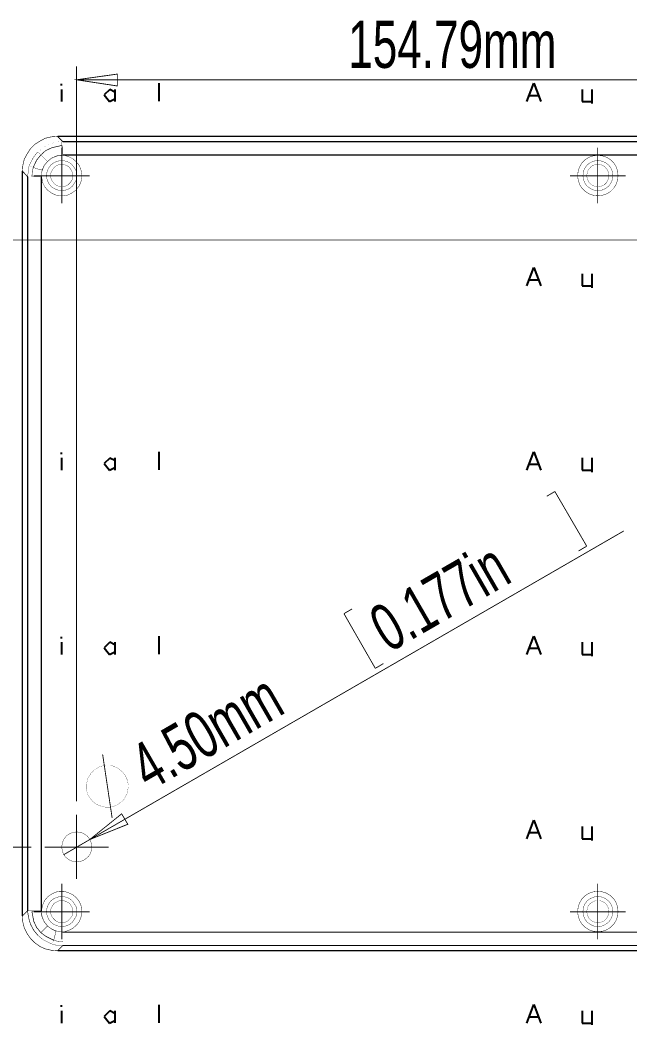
# Model space of a CAD drawing. Extents: x 5 to 426, y 3 to 277.
# Drawn here: x 51.5 to 96.8, y 84.9 to 159.5 of the extents above; entities that cross this region are included whole.
import ezdxf

# ---------------------------------------------------------------- set-up
doc = ezdxf.new("R2010")
doc.units = 0
doc.header["$MEASUREMENT"] = 0
for name, color, linetype in [('at_Entity', 7, 'Continuous'), ('at_Rect', 7, 'Continuous'), ('at_Solid', 7, 'Continuous'), ('at_Text', 7, 'Continuous')]:
    doc.layers.add(name, color=color, linetype=linetype)

msp = doc.modelspace()

# ---------------------------------------------------------------- linework, layer by layer
at = {"color": 28}
for p, q in [((89.169, 139.77), (89.691, 141.139)), ((89.691, 141.139), (90.212, 139.77)), ((93.274, 140.675), (93.274, 139.77)), ((93.99, 140.675), (93.99, 139.634)), ((89.36, 140.226), (90.013, 140.226)), ((93.274, 139.77), (93.99, 139.77)), ((89.169, 98.718), (89.691, 100.087)), ((89.691, 100.087), (90.212, 98.718)), ((93.274, 99.623), (93.274, 98.718)), ((93.99, 99.623), (93.99, 98.581)), ((89.36, 99.174), (90.013, 99.174)), ((93.274, 98.718), (93.99, 98.718))]:
    msp.add_line(p, q, dxfattribs=at)
at = {"layer": 'at_Entity', "color": 28}
for p, q in [((54.58, 154.651), (54.58, 154.772)), ((61.813, 154.817), (61.808, 153.482)), ((54.575, 154.362), (54.575, 153.454)), ((58.176, 154.357), (57.767, 153.948)), ((57.767, 153.948), (58.166, 153.454)), ((58.556, 154.165), (58.176, 154.357)), ((58.55, 154.362), (58.55, 153.462)), ((58.166, 153.454), (58.556, 153.649)), ((54.58, 113.598), (54.58, 113.72)), ((61.813, 113.765), (61.808, 112.43)), ((54.575, 113.31), (54.575, 112.402)), ((58.176, 113.305), (57.767, 112.896)), ((57.767, 112.896), (58.166, 112.402)), ((58.556, 113.113), (58.176, 113.305)), ((58.55, 113.31), (58.55, 112.41)), ((58.166, 112.402), (58.556, 112.597))]:
    msp.add_line(p, q, dxfattribs=at)
at = {"layer": 'at_Entity', "color": 0}
for points in [[(55.703, 101.487, 0.0636, 0.0636, 0), (55.703, 156.061, 0.0636, 0.0636, 0)], [(55.703, 155.073, 0.0636, 0.0636, 0), (58.739, 155.496, 0.0636, 0.0636, 0), (58.739, 154.614, 0.0636, 0.0636, 0)], [(55.703, 155.073, 0.0636, 0.0636, 0), (133.152, 155.073, 0.0636, 0.0636, 0)], [(51.679, 148.295, 0.0425, 0.0425, 0), (51.714, 148.719, 0.0425, 0.0425, 0), (51.82, 149.178, 0.0425, 0.0425, 0), (52.032, 149.566, 0.0425, 0.0425, 0), (52.279, 149.954, 0.0425, 0.0425, 0), (52.597, 150.272, 0.0425, 0.0425, 0), (52.985, 150.519, 0.0425, 0.0425, 0), (53.374, 150.731, 0.0425, 0.0425, 0), (53.833, 150.837, 0.0425, 0.0425, 0), (54.291, 150.872, 0.0425, 0.0425, 0)], [(134.599, 150.872, 0.0883, 0.0883, 0), (54.291, 150.872, 0.0883, 0.0883, 0)], [(54.291, 150.872, 0.0549, 0.0549, 0), (54.68, 150.484, 0.0549, 0.0549, 0)], [(52.809, 149.707, 0.00353, 0.00353, 0), (52.844, 149.707, 0.00353, 0.00353, 0), (53.197, 150.025, 0.00353, 0.00353, 0), (53.656, 150.272, 0.00353, 0.00353, 0), (54.15, 150.449, 0.00353, 0.00353, 0), (54.609, 150.484, 0.00353, 0.00353, 0)], [(53.056, 149.495, 0.0475, 0.0475, 0), (53.409, 149.813, 0.0475, 0.0475, 0), (53.868, 150.025, 0.0475, 0.0475, 0), (54.609, 150.202, 0.0475, 0.0475, 0)], [(54.609, 149.213, 0.0636, 0.0636, 0), (54.609, 150.025, 0.0636, 0.0636, 0)], [(54.644, 149.495, 0.0285, 0.0285, 0), (54.644, 149.919, 0.0285, 0.0285, 0), (54.609, 150.202, 0.0285, 0.0285, 0)], [(54.609, 150.202, 0.00706, 0.00706, 0), (54.609, 150.413, 0.00706, 0.00706, 0), (54.609, 150.484, 0.00706, 0.00706, 0)], [(54.609, 150.484, 0.00706, 0.00706, 0), (54.68, 150.484, 0.00706, 0.00706, 0)], [(54.609, 150.202, 0.00353, 0.00353, 0), (54.644, 150.202, 0.00353, 0.00353, 0), (54.68, 150.202, 0.00353, 0.00353, 0)], [(134.211, 150.484, 0.0883, 0.0883, 0), (54.68, 150.484, 0.0883, 0.0883, 0)], [(54.68, 149.495, 0.0176, 0.0176, 0), (54.68, 149.672, 0.0176, 0.0176, 0), (54.68, 149.849, 0.0176, 0.0176, 0), (54.68, 150.025, 0.0176, 0.0176, 0), (54.68, 150.202, 0.0176, 0.0176, 0)], [(54.68, 150.202, 0.00353, 0.00353, 0), (54.68, 150.307, 0.00353, 0.00353, 0), (54.68, 150.413, 0.00353, 0.00353, 0), (54.68, 150.449, 0.00353, 0.00353, 0), (54.68, 150.484, 0.00353, 0.00353, 0)], [(94.427, 149.213, 0.0636, 0.0636, 0), (94.427, 150.025, 0.0636, 0.0636, 0)], [(52.173, 148.648, 0.0269, 0.0269, 0), (52.279, 148.895, 0.0269, 0.0269, 0), (52.526, 149.354, 0.0269, 0.0269, 0), (52.809, 149.707, 0.0269, 0.0269, 0)], [(52.491, 148.578, 0.0502, 0.0502, 0), (52.738, 149.107, 0.0502, 0.0502, 0), (53.056, 149.495, 0.0502, 0.0502, 0)], [(53.056, 149.495, 0.00789, 0.00789, 0), (52.879, 149.672, 0.00789, 0.00789, 0), (52.809, 149.707, 0.00789, 0.00789, 0)], [(53.55, 149.001, 0.025, 0.025, 0), (53.232, 149.319, 0.025, 0.025, 0), (53.056, 149.495, 0.025, 0.025, 0)], [(53.833, 149.248, 0.0304, 0.0304, 0), (54.15, 149.39, 0.0304, 0.0304, 0), (54.468, 149.46, 0.0304, 0.0304, 0), (54.821, 149.46, 0.0304, 0.0304, 0), (55.139, 149.354, 0.0304, 0.0304, 0), (55.421, 149.213, 0.0304, 0.0304, 0), (55.668, 149.001, 0.0304, 0.0304, 0), (55.88, 148.754, 0.0304, 0.0304, 0), (56.021, 148.436, 0.0304, 0.0304, 0), (56.092, 148.119, 0.0304, 0.0304, 0), (56.092, 147.766, 0.0304, 0.0304, 0), (56.021, 147.448, 0.0304, 0.0304, 0), (55.88, 147.166, 0.0304, 0.0304, 0), (55.668, 146.883, 0.0304, 0.0304, 0), (55.421, 146.707, 0.0304, 0.0304, 0), (55.103, 146.53, 0.0304, 0.0304, 0), (54.786, 146.46, 0.0304, 0.0304, 0), (54.433, 146.46, 0.0304, 0.0304, 0), (54.115, 146.53, 0.0304, 0.0304, 0), (53.833, 146.672, 0.0304, 0.0304, 0), (53.55, 146.883, 0.0304, 0.0304, 0), (53.338, 147.13, 0.0304, 0.0304, 0), (53.197, 147.413, 0.0304, 0.0304, 0), (53.127, 147.766, 0.0304, 0.0304, 0), (53.091, 148.083, 0.0304, 0.0304, 0), (53.162, 148.401, 0.0304, 0.0304, 0), (53.303, 148.719, 0.0304, 0.0304, 0)], [(53.55, 149.001, 0.0375, 0.0375, 0), (53.833, 149.248, 0.0375, 0.0375, 0)], [(53.833, 149.248, 0.0395, 0.0395, 0), (54.256, 149.425, 0.0395, 0.0395, 0), (54.644, 149.495, 0.0395, 0.0395, 0)], [(54.609, 147.942, 0.0636, 0.0636, 0), (54.609, 149.213, 0.0636, 0.0636, 0)], [(134.211, 149.495, 0.0883, 0.0883, 0), (54.68, 149.495, 0.0883, 0.0883, 0)], [(54.644, 149.495, 0.00353, 0.00353, 0), (54.68, 149.495, 0.00353, 0.00353, 0)], [(92.945, 147.942, 0.032, 0.032, 0), (92.98, 148.295, 0.032, 0.032, 0), (93.086, 148.613, 0.032, 0.032, 0), (93.263, 148.895, 0.032, 0.032, 0), (93.51, 149.143, 0.032, 0.032, 0), (93.792, 149.319, 0.032, 0.032, 0), (94.11, 149.425, 0.032, 0.032, 0), (94.427, 149.46, 0.032, 0.032, 0), (94.78, 149.425, 0.032, 0.032, 0), (95.098, 149.319, 0.032, 0.032, 0), (95.381, 149.143, 0.032, 0.032, 0), (95.628, 148.895, 0.032, 0.032, 0), (95.804, 148.613, 0.032, 0.032, 0), (95.91, 148.295, 0.032, 0.032, 0), (95.945, 147.942, 0.032, 0.032, 0), (95.91, 147.625, 0.032, 0.032, 0), (95.804, 147.307, 0.032, 0.032, 0), (95.628, 147.024, 0.032, 0.032, 0), (95.381, 146.777, 0.032, 0.032, 0), (95.098, 146.601, 0.032, 0.032, 0), (94.78, 146.495, 0.032, 0.032, 0), (94.427, 146.46, 0.032, 0.032, 0), (94.11, 146.495, 0.032, 0.032, 0), (93.792, 146.601, 0.032, 0.032, 0), (93.51, 146.777, 0.032, 0.032, 0), (93.263, 147.024, 0.032, 0.032, 0), (93.086, 147.307, 0.032, 0.032, 0), (92.98, 147.625, 0.032, 0.032, 0), (92.945, 147.942, 0.032, 0.032, 0)], [(94.427, 147.942, 0.0636, 0.0636, 0), (94.427, 149.213, 0.0636, 0.0636, 0)], [(52.173, 148.648, 0.025, 0.025, 0), (52.138, 148.401, 0.025, 0.025, 0), (52.068, 147.872, 0.025, 0.025, 0)], [(52.491, 148.578, 0.00706, 0.00706, 0), (52.244, 148.648, 0.00706, 0.00706, 0), (52.173, 148.648, 0.00706, 0.00706, 0)], [(52.385, 147.872, 0.0325, 0.0325, 0), (52.42, 148.26, 0.0325, 0.0325, 0), (52.491, 148.578, 0.0325, 0.0325, 0)], [(53.162, 148.366, 0.0269, 0.0269, 0), (52.738, 148.472, 0.0269, 0.0269, 0), (52.491, 148.578, 0.0269, 0.0269, 0)], [(53.162, 148.366, 0.038, 0.038, 0), (53.303, 148.719, 0.038, 0.038, 0)], [(53.303, 148.719, 0.0375, 0.0375, 0), (53.55, 149.001, 0.0375, 0.0375, 0)], [(54.609, 146.848, 0.0269, 0.0269, 0), (54.891, 146.883, 0.0269, 0.0269, 0), (55.174, 146.989, 0.0269, 0.0269, 0), (55.386, 147.166, 0.0269, 0.0269, 0), (55.562, 147.413, 0.0269, 0.0269, 0), (55.703, 147.66, 0.0269, 0.0269, 0), (55.739, 147.942, 0.0269, 0.0269, 0), (55.703, 148.26, 0.0269, 0.0269, 0), (55.562, 148.507, 0.0269, 0.0269, 0), (55.386, 148.754, 0.0269, 0.0269, 0), (55.174, 148.931, 0.0269, 0.0269, 0), (54.891, 149.037, 0.0269, 0.0269, 0), (54.609, 149.072, 0.0269, 0.0269, 0), (54.327, 149.037, 0.0269, 0.0269, 0), (54.044, 148.931, 0.0269, 0.0269, 0), (53.797, 148.754, 0.0269, 0.0269, 0), (53.621, 148.507, 0.0269, 0.0269, 0), (53.515, 148.26, 0.0269, 0.0269, 0), (53.479, 147.942, 0.0269, 0.0269, 0), (53.515, 147.66, 0.0269, 0.0269, 0), (53.621, 147.413, 0.0269, 0.0269, 0), (53.797, 147.166, 0.0269, 0.0269, 0), (54.044, 146.989, 0.0269, 0.0269, 0), (54.327, 146.883, 0.0269, 0.0269, 0), (54.609, 146.848, 0.0269, 0.0269, 0)], [(54.609, 147.13, 0.0223, 0.0223, 0), (54.362, 147.166, 0.0223, 0.0223, 0), (54.15, 147.272, 0.0223, 0.0223, 0), (53.974, 147.448, 0.0223, 0.0223, 0), (53.833, 147.66, 0.0223, 0.0223, 0), (53.762, 147.907, 0.0223, 0.0223, 0), (53.797, 148.154, 0.0223, 0.0223, 0), (53.903, 148.366, 0.0223, 0.0223, 0), (54.044, 148.578, 0.0223, 0.0223, 0), (54.256, 148.719, 0.0223, 0.0223, 0), (54.468, 148.79, 0.0223, 0.0223, 0), (54.715, 148.79, 0.0223, 0.0223, 0), (54.962, 148.719, 0.0223, 0.0223, 0), (55.174, 148.578, 0.0223, 0.0223, 0), (55.315, 148.366, 0.0223, 0.0223, 0), (55.421, 148.154, 0.0223, 0.0223, 0), (55.421, 147.907, 0.0223, 0.0223, 0), (55.386, 147.66, 0.0223, 0.0223, 0), (55.245, 147.448, 0.0223, 0.0223, 0), (55.068, 147.272, 0.0223, 0.0223, 0), (54.856, 147.166, 0.0223, 0.0223, 0), (54.609, 147.13, 0.0223, 0.0223, 0)], [(94.427, 146.848, 0.0269, 0.0269, 0), (94.745, 146.883, 0.0269, 0.0269, 0), (94.992, 146.989, 0.0269, 0.0269, 0), (95.239, 147.166, 0.0269, 0.0269, 0), (95.416, 147.413, 0.0269, 0.0269, 0), (95.522, 147.66, 0.0269, 0.0269, 0), (95.557, 147.942, 0.0269, 0.0269, 0), (95.522, 148.26, 0.0269, 0.0269, 0), (95.416, 148.507, 0.0269, 0.0269, 0), (95.239, 148.754, 0.0269, 0.0269, 0), (94.992, 148.931, 0.0269, 0.0269, 0), (94.745, 149.037, 0.0269, 0.0269, 0), (94.427, 149.072, 0.0269, 0.0269, 0), (94.145, 149.037, 0.0269, 0.0269, 0), (93.898, 148.931, 0.0269, 0.0269, 0), (93.651, 148.754, 0.0269, 0.0269, 0), (93.474, 148.507, 0.0269, 0.0269, 0), (93.368, 148.26, 0.0269, 0.0269, 0), (93.333, 147.942, 0.0269, 0.0269, 0), (93.368, 147.66, 0.0269, 0.0269, 0), (93.474, 147.413, 0.0269, 0.0269, 0), (93.651, 147.166, 0.0269, 0.0269, 0), (93.898, 146.989, 0.0269, 0.0269, 0), (94.145, 146.883, 0.0269, 0.0269, 0), (94.427, 146.848, 0.0269, 0.0269, 0)], [(94.427, 147.13, 0.0215, 0.0215, 0), (94.216, 147.166, 0.0215, 0.0215, 0), (93.969, 147.272, 0.0215, 0.0215, 0), (93.792, 147.448, 0.0215, 0.0215, 0), (93.686, 147.66, 0.0215, 0.0215, 0), (93.616, 147.907, 0.0215, 0.0215, 0), (93.651, 148.154, 0.0215, 0.0215, 0), (93.721, 148.366, 0.0215, 0.0215, 0), (93.898, 148.578, 0.0215, 0.0215, 0), (94.075, 148.719, 0.0215, 0.0215, 0), (94.322, 148.79, 0.0215, 0.0215, 0), (94.569, 148.79, 0.0215, 0.0215, 0), (94.816, 148.719, 0.0215, 0.0215, 0), (94.992, 148.578, 0.0215, 0.0215, 0), (95.169, 148.366, 0.0215, 0.0215, 0), (95.239, 148.154, 0.0215, 0.0215, 0), (95.275, 147.907, 0.0215, 0.0215, 0), (95.204, 147.66, 0.0215, 0.0215, 0), (95.098, 147.448, 0.0215, 0.0215, 0), (94.922, 147.272, 0.0215, 0.0215, 0), (94.675, 147.166, 0.0215, 0.0215, 0), (94.427, 147.13, 0.0215, 0.0215, 0)], [(51.679, 148.295, 0.0883, 0.0883, 0), (51.679, 92.98, 0.0883, 0.0883, 0)], [(52.068, 147.872, 0.0575, 0.0575, 0), (51.679, 148.295, 0.0575, 0.0575, 0)], [(52.068, 147.872, 0.0883, 0.0883, 0), (52.068, 93.368, 0.0883, 0.0883, 0)], [(52.068, 147.872, 0.00353, 0.00353, 0), (52.103, 147.872, 0.00353, 0.00353, 0), (52.138, 147.872, 0.00353, 0.00353, 0), (52.244, 147.872, 0.00353, 0.00353, 0), (52.385, 147.872, 0.00353, 0.00353, 0)], [(52.385, 147.872, 0.0141, 0.0141, 0), (52.526, 147.872, 0.0141, 0.0141, 0), (52.703, 147.872, 0.0141, 0.0141, 0), (52.879, 147.872, 0.0141, 0.0141, 0), (53.091, 147.872, 0.0141, 0.0141, 0)], [(53.338, 147.942, 0.0636, 0.0636, 0), (52.526, 147.942, 0.0636, 0.0636, 0)], [(53.091, 147.872, 0.0883, 0.0883, 0), (53.091, 93.368, 0.0883, 0.0883, 0)], [(53.091, 147.872, 0.00499, 0.00499, 0), (53.127, 148.331, 0.00499, 0.00499, 0), (53.162, 148.366, 0.00499, 0.00499, 0)], [(54.609, 147.942, 0.0636, 0.0636, 0), (53.338, 147.942, 0.0636, 0.0636, 0)], [(54.609, 147.942, 0.0636, 0.0636, 0), (54.609, 146.707, 0.0636, 0.0636, 0)], [(54.609, 147.942, 0.0636, 0.0636, 0), (55.845, 147.942, 0.0636, 0.0636, 0)], [(55.845, 147.942, 0.0636, 0.0636, 0), (56.692, 147.942, 0.0636, 0.0636, 0)], [(93.192, 147.942, 0.0636, 0.0636, 0), (92.38, 147.942, 0.0636, 0.0636, 0)], [(94.427, 147.942, 0.0636, 0.0636, 0), (93.192, 147.942, 0.0636, 0.0636, 0)], [(94.427, 147.942, 0.0636, 0.0636, 0), (94.427, 146.707, 0.0636, 0.0636, 0)], [(94.427, 147.942, 0.0636, 0.0636, 0), (95.698, 147.942, 0.0636, 0.0636, 0)], [(95.698, 147.942, 0.0636, 0.0636, 0), (96.51, 147.942, 0.0636, 0.0636, 0)], [(54.609, 146.707, 0.0636, 0.0636, 0), (54.609, 145.895, 0.0636, 0.0636, 0)], [(94.427, 146.707, 0.0636, 0.0636, 0), (94.427, 145.895, 0.0636, 0.0636, 0)], [(129.798, 143.177, 0.0636, 0.0636, 0), (43.949, 143.177, 0.0636, 0.0636, 0)], [(91.25, 124.503, 0.0636, 0.0636, 0), (90.65, 124.15, 0.0636, 0.0636, 0)], [(91.25, 124.503, 0.0636, 0.0636, 0), (93.616, 120.444, 0.0636, 0.0636, 0)], [(56.692, 98.663, 0.0636, 0.0636, 0), (96.369, 121.573, 0.0636, 0.0636, 0)], [(93.616, 120.444, 0.0636, 0.0636, 0), (93.015, 120.091, 0.0636, 0.0636, 0)], [(75.577, 115.431, 0.0636, 0.0636, 0), (76.177, 115.784, 0.0636, 0.0636, 0)], [(75.577, 115.431, 0.0636, 0.0636, 0), (77.907, 111.371, 0.0636, 0.0636, 0)], [(77.907, 111.371, 0.0636, 0.0636, 0), (78.507, 111.725, 0.0636, 0.0636, 0)], [(55.703, 99.369, 0.0636, 0.0636, 0), (55.703, 100.499, 0.0636, 0.0636, 0)], [(56.692, 98.663, 0.0636, 0.0636, 0), (59.516, 99.793, 0.0636, 0.0636, 0), (59.057, 100.57, 0.0636, 0.0636, 0)], [(55.703, 99.228, 0.0269, 0.0269, 0), (56.021, 99.193, 0.0269, 0.0269, 0), (56.268, 99.087, 0.0269, 0.0269, 0), (56.515, 98.911, 0.0269, 0.0269, 0), (56.692, 98.663, 0.0269, 0.0269, 0), (56.798, 98.416, 0.0269, 0.0269, 0), (56.833, 98.099, 0.0269, 0.0269, 0), (56.798, 97.816, 0.0269, 0.0269, 0), (56.692, 97.534, 0.0269, 0.0269, 0), (56.515, 97.322, 0.0269, 0.0269, 0), (56.268, 97.146, 0.0269, 0.0269, 0), (56.021, 97.04, 0.0269, 0.0269, 0), (55.703, 97.004, 0.0269, 0.0269, 0), (55.421, 97.04, 0.0269, 0.0269, 0), (55.174, 97.146, 0.0269, 0.0269, 0), (54.927, 97.322, 0.0269, 0.0269, 0), (54.75, 97.534, 0.0269, 0.0269, 0), (54.644, 97.816, 0.0269, 0.0269, 0), (54.609, 98.099, 0.0269, 0.0269, 0), (54.644, 98.416, 0.0269, 0.0269, 0), (54.75, 98.663, 0.0269, 0.0269, 0), (54.927, 98.911, 0.0269, 0.0269, 0), (55.174, 99.087, 0.0269, 0.0269, 0), (55.421, 99.193, 0.0269, 0.0269, 0), (55.703, 99.228, 0.0269, 0.0269, 0)], [(55.703, 98.099, 0.0636, 0.0636, 0), (55.703, 99.369, 0.0636, 0.0636, 0)], [(56.692, 98.663, 0.0636, 0.0636, 0), (54.75, 97.534, 0.0636, 0.0636, 0)], [(52.35, 98.099, 0.0636, 0.0636, 0), (43.949, 98.099, 0.0636, 0.0636, 0)], [(54.468, 98.099, 0.0636, 0.0636, 0), (53.338, 98.099, 0.0636, 0.0636, 0)], [(55.703, 98.099, 0.0636, 0.0636, 0), (54.468, 98.099, 0.0636, 0.0636, 0)], [(55.703, 98.099, 0.0636, 0.0636, 0), (55.703, 96.863, 0.0636, 0.0636, 0)], [(55.703, 98.099, 0.0636, 0.0636, 0), (56.974, 98.099, 0.0636, 0.0636, 0)], [(56.974, 98.099, 0.0636, 0.0636, 0), (58.104, 98.099, 0.0636, 0.0636, 0)], [(55.703, 96.863, 0.0636, 0.0636, 0), (55.703, 95.734, 0.0636, 0.0636, 0)], [(53.303, 92.557, 0.0316, 0.0316, 0), (53.162, 92.874, 0.0316, 0.0316, 0), (53.091, 93.192, 0.0316, 0.0316, 0), (53.127, 93.51, 0.0316, 0.0316, 0), (53.197, 93.827, 0.0316, 0.0316, 0), (53.338, 94.145, 0.0316, 0.0316, 0), (53.55, 94.392, 0.0316, 0.0316, 0), (53.833, 94.604, 0.0316, 0.0316, 0), (54.115, 94.745, 0.0316, 0.0316, 0), (54.433, 94.816, 0.0316, 0.0316, 0), (54.786, 94.816, 0.0316, 0.0316, 0), (55.103, 94.71, 0.0316, 0.0316, 0), (55.421, 94.569, 0.0316, 0.0316, 0), (55.668, 94.357, 0.0316, 0.0316, 0), (55.88, 94.11, 0.0316, 0.0316, 0), (56.021, 93.827, 0.0316, 0.0316, 0), (56.092, 93.474, 0.0316, 0.0316, 0), (56.092, 93.157, 0.0316, 0.0316, 0), (56.021, 92.839, 0.0316, 0.0316, 0), (55.88, 92.521, 0.0316, 0.0316, 0), (55.668, 92.274, 0.0316, 0.0316, 0), (55.421, 92.062, 0.0316, 0.0316, 0), (55.139, 91.921, 0.0316, 0.0316, 0), (54.821, 91.815, 0.0316, 0.0316, 0), (54.468, 91.815, 0.0316, 0.0316, 0), (54.15, 91.886, 0.0316, 0.0316, 0), (53.833, 92.027, 0.0316, 0.0316, 0)], [(54.609, 94.569, 0.0636, 0.0636, 0), (54.609, 95.381, 0.0636, 0.0636, 0)], [(94.427, 91.815, 0.032, 0.032, 0), (94.11, 91.851, 0.032, 0.032, 0), (93.792, 91.956, 0.032, 0.032, 0), (93.51, 92.133, 0.032, 0.032, 0), (93.263, 92.38, 0.032, 0.032, 0), (93.086, 92.662, 0.032, 0.032, 0), (92.98, 92.98, 0.032, 0.032, 0), (92.945, 93.298, 0.032, 0.032, 0), (92.98, 93.651, 0.032, 0.032, 0), (93.086, 93.969, 0.032, 0.032, 0), (93.263, 94.251, 0.032, 0.032, 0), (93.51, 94.498, 0.032, 0.032, 0), (93.792, 94.675, 0.032, 0.032, 0), (94.11, 94.78, 0.032, 0.032, 0), (94.427, 94.816, 0.032, 0.032, 0), (94.78, 94.78, 0.032, 0.032, 0), (95.098, 94.675, 0.032, 0.032, 0), (95.381, 94.498, 0.032, 0.032, 0), (95.628, 94.251, 0.032, 0.032, 0), (95.804, 93.969, 0.032, 0.032, 0), (95.91, 93.651, 0.032, 0.032, 0), (95.945, 93.298, 0.032, 0.032, 0), (95.91, 92.98, 0.032, 0.032, 0), (95.804, 92.662, 0.032, 0.032, 0), (95.628, 92.38, 0.032, 0.032, 0), (95.381, 92.133, 0.032, 0.032, 0), (95.098, 91.956, 0.032, 0.032, 0), (94.78, 91.851, 0.032, 0.032, 0), (94.427, 91.815, 0.032, 0.032, 0)], [(94.427, 94.569, 0.0636, 0.0636, 0), (94.427, 95.381, 0.0636, 0.0636, 0)], [(54.609, 92.204, 0.0269, 0.0269, 0), (54.891, 92.239, 0.0269, 0.0269, 0), (55.174, 92.345, 0.0269, 0.0269, 0), (55.386, 92.521, 0.0269, 0.0269, 0), (55.562, 92.768, 0.0269, 0.0269, 0), (55.703, 93.015, 0.0269, 0.0269, 0), (55.739, 93.298, 0.0269, 0.0269, 0), (55.703, 93.616, 0.0269, 0.0269, 0), (55.562, 93.863, 0.0269, 0.0269, 0), (55.386, 94.11, 0.0269, 0.0269, 0), (55.174, 94.286, 0.0269, 0.0269, 0), (54.891, 94.392, 0.0269, 0.0269, 0), (54.609, 94.427, 0.0269, 0.0269, 0), (54.327, 94.392, 0.0269, 0.0269, 0), (54.044, 94.286, 0.0269, 0.0269, 0), (53.797, 94.11, 0.0269, 0.0269, 0), (53.621, 93.863, 0.0269, 0.0269, 0), (53.515, 93.616, 0.0269, 0.0269, 0), (53.479, 93.298, 0.0269, 0.0269, 0), (53.515, 93.015, 0.0269, 0.0269, 0), (53.621, 92.768, 0.0269, 0.0269, 0), (53.797, 92.521, 0.0269, 0.0269, 0), (54.044, 92.345, 0.0269, 0.0269, 0), (54.327, 92.239, 0.0269, 0.0269, 0), (54.609, 92.204, 0.0269, 0.0269, 0)], [(54.609, 92.486, 0.0237, 0.0237, 0), (54.362, 92.521, 0.0237, 0.0237, 0), (54.15, 92.627, 0.0237, 0.0237, 0), (53.974, 92.804, 0.0237, 0.0237, 0), (53.833, 93.015, 0.0237, 0.0237, 0), (53.762, 93.263, 0.0237, 0.0237, 0), (53.797, 93.51, 0.0237, 0.0237, 0), (53.903, 93.721, 0.0237, 0.0237, 0), (54.044, 93.933, 0.0237, 0.0237, 0), (54.256, 94.039, 0.0237, 0.0237, 0), (54.468, 94.145, 0.0237, 0.0237, 0), (54.715, 94.145, 0.0237, 0.0237, 0), (54.962, 94.039, 0.0237, 0.0237, 0), (55.174, 93.933, 0.0237, 0.0237, 0), (55.315, 93.721, 0.0237, 0.0237, 0), (55.421, 93.51, 0.0237, 0.0237, 0), (55.421, 93.263, 0.0237, 0.0237, 0), (55.386, 93.015, 0.0237, 0.0237, 0), (55.245, 92.804, 0.0237, 0.0237, 0), (55.068, 92.627, 0.0237, 0.0237, 0), (54.856, 92.521, 0.0237, 0.0237, 0), (54.609, 92.486, 0.0237, 0.0237, 0)], [(54.609, 93.298, 0.0636, 0.0636, 0), (54.609, 94.569, 0.0636, 0.0636, 0)], [(93.333, 93.298, 0.0269, 0.0269, 0), (93.368, 93.015, 0.0269, 0.0269, 0), (93.474, 92.768, 0.0269, 0.0269, 0), (93.651, 92.521, 0.0269, 0.0269, 0), (93.898, 92.345, 0.0269, 0.0269, 0), (94.145, 92.239, 0.0269, 0.0269, 0), (94.427, 92.204, 0.0269, 0.0269, 0), (94.745, 92.239, 0.0269, 0.0269, 0), (94.992, 92.345, 0.0269, 0.0269, 0), (95.239, 92.521, 0.0269, 0.0269, 0), (95.416, 92.768, 0.0269, 0.0269, 0), (95.522, 93.015, 0.0269, 0.0269, 0), (95.557, 93.298, 0.0269, 0.0269, 0), (95.522, 93.616, 0.0269, 0.0269, 0), (95.416, 93.863, 0.0269, 0.0269, 0), (95.239, 94.11, 0.0269, 0.0269, 0), (94.992, 94.286, 0.0269, 0.0269, 0), (94.745, 94.392, 0.0269, 0.0269, 0), (94.427, 94.427, 0.0269, 0.0269, 0), (94.145, 94.392, 0.0269, 0.0269, 0), (93.898, 94.286, 0.0269, 0.0269, 0), (93.651, 94.11, 0.0269, 0.0269, 0), (93.474, 93.863, 0.0269, 0.0269, 0), (93.368, 93.616, 0.0269, 0.0269, 0), (93.333, 93.298, 0.0269, 0.0269, 0)], [(94.427, 92.486, 0.0206, 0.0206, 0), (94.216, 92.521, 0.0206, 0.0206, 0), (93.969, 92.627, 0.0206, 0.0206, 0), (93.792, 92.804, 0.0206, 0.0206, 0), (93.686, 93.015, 0.0206, 0.0206, 0), (93.616, 93.263, 0.0206, 0.0206, 0), (93.651, 93.51, 0.0206, 0.0206, 0), (93.721, 93.721, 0.0206, 0.0206, 0), (93.898, 93.933, 0.0206, 0.0206, 0), (94.075, 94.039, 0.0206, 0.0206, 0), (94.322, 94.145, 0.0206, 0.0206, 0), (94.569, 94.145, 0.0206, 0.0206, 0), (94.816, 94.039, 0.0206, 0.0206, 0), (94.992, 93.933, 0.0206, 0.0206, 0), (95.169, 93.721, 0.0206, 0.0206, 0), (95.239, 93.51, 0.0206, 0.0206, 0), (95.275, 93.263, 0.0206, 0.0206, 0), (95.204, 93.015, 0.0206, 0.0206, 0), (95.098, 92.804, 0.0206, 0.0206, 0), (94.922, 92.627, 0.0206, 0.0206, 0), (94.675, 92.521, 0.0206, 0.0206, 0), (94.427, 92.486, 0.0206, 0.0206, 0)], [(94.427, 93.298, 0.0636, 0.0636, 0), (94.427, 94.569, 0.0636, 0.0636, 0)], [(51.679, 92.98, 0.0549, 0.0549, 0), (52.068, 93.368, 0.0549, 0.0549, 0)], [(52.844, 91.533, 0.0464, 0.0464, 0), (52.526, 91.921, 0.0464, 0.0464, 0), (52.279, 92.38, 0.0464, 0.0464, 0), (52.138, 92.874, 0.0464, 0.0464, 0), (52.068, 93.333, 0.0464, 0.0464, 0)], [(52.385, 93.333, 0.00706, 0.00706, 0), (52.138, 93.333, 0.00706, 0.00706, 0), (52.068, 93.333, 0.00706, 0.00706, 0)], [(52.385, 93.368, 0.00353, 0.00353, 0), (52.244, 93.368, 0.00353, 0.00353, 0), (52.138, 93.368, 0.00353, 0.00353, 0), (52.103, 93.368, 0.00353, 0.00353, 0), (52.068, 93.368, 0.00353, 0.00353, 0)], [(52.068, 93.333, 0.00353, 0.00353, 0), (52.068, 93.368, 0.00353, 0.00353, 0)], [(53.056, 91.745, 0.0502, 0.0502, 0), (52.738, 92.133, 0.0502, 0.0502, 0), (52.526, 92.592, 0.0502, 0.0502, 0), (52.385, 93.333, 0.0502, 0.0502, 0)], [(53.091, 93.333, 0.0282, 0.0282, 0), (52.668, 93.333, 0.0282, 0.0282, 0), (52.385, 93.333, 0.0282, 0.0282, 0)], [(53.091, 93.368, 0.0141, 0.0141, 0), (52.879, 93.368, 0.0141, 0.0141, 0), (52.703, 93.368, 0.0141, 0.0141, 0), (52.526, 93.368, 0.0141, 0.0141, 0), (52.385, 93.368, 0.0141, 0.0141, 0)], [(52.385, 93.333, 0.00353, 0.00353, 0), (52.385, 93.368, 0.00353, 0.00353, 0)], [(53.338, 93.298, 0.0636, 0.0636, 0), (52.526, 93.298, 0.0636, 0.0636, 0)], [(53.303, 92.557, 0.039, 0.039, 0), (53.127, 92.945, 0.039, 0.039, 0), (53.091, 93.333, 0.039, 0.039, 0)], [(53.091, 93.333, 0.00353, 0.00353, 0), (53.091, 93.368, 0.00353, 0.00353, 0)], [(54.609, 93.298, 0.0636, 0.0636, 0), (53.338, 93.298, 0.0636, 0.0636, 0)], [(54.609, 93.298, 0.0636, 0.0636, 0), (54.609, 92.062, 0.0636, 0.0636, 0)], [(54.609, 93.298, 0.0636, 0.0636, 0), (55.845, 93.298, 0.0636, 0.0636, 0)], [(55.845, 93.298, 0.0636, 0.0636, 0), (56.692, 93.298, 0.0636, 0.0636, 0)], [(93.192, 93.298, 0.0636, 0.0636, 0), (92.38, 93.298, 0.0636, 0.0636, 0)], [(94.427, 93.298, 0.0636, 0.0636, 0), (93.192, 93.298, 0.0636, 0.0636, 0)], [(94.427, 93.298, 0.0636, 0.0636, 0), (94.427, 92.062, 0.0636, 0.0636, 0)], [(94.427, 93.298, 0.0636, 0.0636, 0), (95.698, 93.298, 0.0636, 0.0636, 0)], [(95.698, 93.298, 0.0636, 0.0636, 0), (96.51, 93.298, 0.0636, 0.0636, 0)], [(51.679, 92.98, 0.0427, 0.0427, 0), (51.714, 92.521, 0.0427, 0.0427, 0), (51.82, 92.098, 0.0427, 0.0427, 0), (52.032, 91.674, 0.0427, 0.0427, 0), (52.279, 91.321, 0.0427, 0.0427, 0), (52.597, 91.003, 0.0427, 0.0427, 0), (52.985, 90.721, 0.0427, 0.0427, 0), (53.374, 90.544, 0.0427, 0.0427, 0), (53.833, 90.439, 0.0427, 0.0427, 0), (54.291, 90.403, 0.0427, 0.0427, 0)], [(53.55, 92.239, 0.0402, 0.0402, 0), (53.303, 92.557, 0.0402, 0.0402, 0)], [(54.009, 91.18, 0.048, 0.048, 0), (53.444, 91.462, 0.048, 0.048, 0), (53.056, 91.745, 0.048, 0.048, 0)], [(53.55, 92.239, 0.03, 0.03, 0), (53.268, 91.956, 0.03, 0.03, 0), (53.056, 91.745, 0.03, 0.03, 0)], [(53.833, 92.027, 0.0353, 0.0353, 0), (53.55, 92.239, 0.0353, 0.0353, 0)], [(54.185, 91.851, 0.0395, 0.0395, 0), (53.833, 92.027, 0.0395, 0.0395, 0)], [(54.185, 91.851, 0.0291, 0.0291, 0), (54.08, 91.462, 0.0291, 0.0291, 0), (54.009, 91.18, 0.0291, 0.0291, 0)], [(54.68, 91.78, 0.00706, 0.00706, 0), (54.256, 91.851, 0.00706, 0.00706, 0), (54.185, 91.851, 0.00706, 0.00706, 0)], [(54.609, 92.062, 0.0636, 0.0636, 0), (54.609, 91.25, 0.0636, 0.0636, 0)], [(54.68, 91.78, 0.0883, 0.0883, 0), (134.211, 91.78, 0.0883, 0.0883, 0)], [(54.68, 91.074, 0.00706, 0.00706, 0), (54.68, 91.145, 0.00706, 0.00706, 0), (54.68, 91.25, 0.00706, 0.00706, 0), (54.68, 91.321, 0.00706, 0.00706, 0), (54.68, 91.392, 0.00706, 0.00706, 0), (54.68, 91.498, 0.00706, 0.00706, 0), (54.68, 91.603, 0.00706, 0.00706, 0), (54.68, 91.674, 0.00706, 0.00706, 0), (54.68, 91.78, 0.00706, 0.00706, 0)], [(94.427, 92.062, 0.0636, 0.0636, 0), (94.427, 91.25, 0.0636, 0.0636, 0)], [(53.903, 90.897, 0.0269, 0.0269, 0), (53.656, 91.003, 0.0269, 0.0269, 0), (53.232, 91.215, 0.0269, 0.0269, 0), (52.844, 91.533, 0.0269, 0.0269, 0)], [(53.056, 91.745, 0.00499, 0.00499, 0), (52.879, 91.568, 0.00499, 0.00499, 0), (52.844, 91.533, 0.00499, 0.00499, 0)], [(54.009, 91.18, 0.00789, 0.00789, 0), (53.938, 90.968, 0.00789, 0.00789, 0), (53.903, 90.897, 0.00789, 0.00789, 0)], [(54.68, 91.074, 0.0291, 0.0291, 0), (54.291, 91.109, 0.0291, 0.0291, 0), (54.009, 91.18, 0.0291, 0.0291, 0)], [(54.68, 90.792, 0.00353, 0.00353, 0), (54.68, 90.827, 0.00353, 0.00353, 0), (54.68, 90.862, 0.00353, 0.00353, 0), (54.68, 90.897, 0.00353, 0.00353, 0), (54.68, 90.968, 0.00353, 0.00353, 0), (54.68, 91.003, 0.00353, 0.00353, 0), (54.68, 91.074, 0.00353, 0.00353, 0)], [(53.903, 90.897, 0.0257, 0.0257, 0), (54.15, 90.827, 0.0257, 0.0257, 0), (54.68, 90.792, 0.0257, 0.0257, 0)], [(54.291, 90.403, 0.0883, 0.0883, 0), (134.599, 90.403, 0.0883, 0.0883, 0)], [(54.68, 90.792, 0.0549, 0.0549, 0), (54.291, 90.403, 0.0549, 0.0549, 0)], [(54.68, 90.792, 0.0883, 0.0883, 0), (134.211, 90.792, 0.0883, 0.0883, 0)]]:
    msp.add_lwpolyline(points, format="xyseb", dxfattribs=at)
at = {"layer": 'at_Entity', "color": 7}
for points in [[(55.703, 155.073, 0.0636, 0.0636, 0), (58.739, 155.496, 0.0636, 0.0636, 0), (58.739, 154.614, 0.0636, 0.0636, 0), (55.703, 155.073, 0.0636, 0.0636, 0)], [(58.351, 100.252, 0.0636, 0.0636, 0), (57.645, 104.982, 0.0636, 0.0636, 0)], [(59.339, 103.394, 0.0146, 0.0146, 0), (59.233, 103.535, 0.0146, 0.0146, 0), (59.127, 103.676, 0.0146, 0.0146, 0), (58.986, 103.782, 0.0146, 0.0146, 0), (58.845, 103.923, 0.0146, 0.0146, 0), (58.704, 103.994, 0.0146, 0.0146, 0), (58.527, 104.064, 0.0146, 0.0146, 0), (58.386, 104.135, 0.0146, 0.0146, 0), (58.21, 104.17, 0.0146, 0.0146, 0), (58.033, 104.17, 0.0146, 0.0146, 0), (57.857, 104.17, 0.0146, 0.0146, 0), (57.68, 104.135, 0.0146, 0.0146, 0), (57.504, 104.1, 0.0146, 0.0146, 0), (57.327, 104.029, 0.0146, 0.0146, 0), (57.186, 103.923, 0.0146, 0.0146, 0), (57.045, 103.853, 0.0146, 0.0146, 0), (56.904, 103.711, 0.0146, 0.0146, 0), (56.762, 103.57, 0.0146, 0.0146, 0), (56.692, 103.429, 0.0146, 0.0146, 0), (56.586, 103.288, 0.0146, 0.0146, 0), (56.515, 103.111, 0.0146, 0.0146, 0), (56.48, 102.935, 0.0146, 0.0146, 0), (56.445, 102.758, 0.0146, 0.0146, 0), (56.445, 102.582, 0.0146, 0.0146, 0), (56.445, 102.405, 0.0146, 0.0146, 0), (56.48, 102.229, 0.0146, 0.0146, 0), (56.515, 102.088, 0.0146, 0.0146, 0), (56.586, 101.911, 0.0146, 0.0146, 0), (56.692, 101.77, 0.0146, 0.0146, 0), (56.798, 101.629, 0.0146, 0.0146, 0), (56.904, 101.487, 0.0146, 0.0146, 0), (57.045, 101.382, 0.0146, 0.0146, 0), (57.186, 101.276, 0.0146, 0.0146, 0), (57.362, 101.205, 0.0146, 0.0146, 0), (57.539, 101.135, 0.0146, 0.0146, 0), (57.68, 101.099, 0.0146, 0.0146, 0), (57.857, 101.064, 0.0146, 0.0146, 0), (58.069, 101.064, 0.0146, 0.0146, 0), (58.245, 101.064, 0.0146, 0.0146, 0), (58.386, 101.099, 0.0146, 0.0146, 0), (58.563, 101.17, 0.0146, 0.0146, 0), (58.739, 101.24, 0.0146, 0.0146, 0), (58.88, 101.346, 0.0146, 0.0146, 0), (59.022, 101.452, 0.0146, 0.0146, 0), (59.163, 101.558, 0.0146, 0.0146, 0), (59.269, 101.699, 0.0146, 0.0146, 0), (59.339, 101.876, 0.0146, 0.0146, 0), (59.445, 102.017, 0.0146, 0.0146, 0), (59.48, 102.194, 0.0146, 0.0146, 0), (59.516, 102.37, 0.0146, 0.0146, 0), (59.551, 102.546, 0.0146, 0.0146, 0), (59.551, 102.723, 0.0146, 0.0146, 0), (59.516, 102.9, 0.0146, 0.0146, 0), (59.48, 103.076, 0.0146, 0.0146, 0), (59.41, 103.217, 0.0146, 0.0146, 0), (59.339, 103.394, 0.0146, 0.0146, 0)], [(56.692, 98.663, 0.0636, 0.0636, 0), (59.516, 99.793, 0.0636, 0.0636, 0), (59.057, 100.57, 0.0636, 0.0636, 0), (56.692, 98.663, 0.0636, 0.0636, 0)]]:
    msp.add_lwpolyline(points, format="xyseb", dxfattribs=at)
at = {"layer": 'at_Rect', "color": 28}
for p, q in [((54.575, 126.994), (54.575, 126.086)), ((54.58, 127.282), (54.58, 127.404)), ((58.176, 126.989), (57.767, 126.58)), ((58.556, 126.797), (58.176, 126.989)), ((58.55, 126.994), (58.55, 126.094)), ((61.813, 127.449), (61.808, 126.114)), ((57.767, 126.58), (58.166, 126.086)), ((58.166, 126.086), (58.556, 126.281)), ((54.575, 85.942), (54.575, 85.034)), ((54.58, 86.23), (54.58, 86.352)), ((58.176, 85.937), (57.767, 85.527)), ((58.556, 85.745), (58.176, 85.937)), ((58.55, 85.942), (58.55, 85.042)), ((61.813, 86.397), (61.808, 85.062)), ((57.767, 85.527), (58.166, 85.034)), ((58.166, 85.034), (58.556, 85.229))]:
    msp.add_line(p, q, dxfattribs=at)
at = {"layer": 'at_Solid', "color": 28}
for p, q in [((89.169, 153.454), (89.691, 154.823)), ((89.691, 154.823), (90.212, 153.454)), ((89.36, 153.91), (90.013, 153.91)), ((93.274, 154.359), (93.274, 153.454)), ((93.99, 154.359), (93.99, 153.318)), ((93.274, 153.454), (93.99, 153.454)), ((89.169, 112.402), (89.691, 113.771)), ((89.691, 113.771), (90.212, 112.402)), ((89.36, 112.858), (90.013, 112.858)), ((93.274, 113.307), (93.274, 112.402)), ((93.99, 113.307), (93.99, 112.265)), ((93.274, 112.402), (93.99, 112.402))]:
    msp.add_line(p, q, dxfattribs=at)
at = {"layer": 'at_Text', "color": 28}
for p, q in [((89.169, 126.086), (89.691, 127.455)), ((89.691, 127.455), (90.212, 126.086)), ((93.274, 126.991), (93.274, 126.086)), ((93.99, 126.991), (93.99, 125.949)), ((89.36, 126.542), (90.013, 126.542)), ((93.274, 126.086), (93.99, 126.086)), ((89.169, 85.034), (89.691, 86.403)), ((89.691, 86.403), (90.212, 85.034)), ((93.274, 85.939), (93.274, 85.034)), ((93.99, 85.939), (93.99, 84.897)), ((89.36, 85.49), (90.013, 85.49)), ((93.274, 85.034), (93.99, 85.034))]:
    msp.add_line(p, q, dxfattribs=at)

# ---------------------------------------------------------------- texts
at = {"layer": 'at_Text', "color": 0, "width": 0.7}
for s, rotation, p in [('154.79mm', 0.00055, (75.896, 155.954)), ('0.177in', 30.0004, (78.902, 112.489)), ('4.50mm', 30.0004, (61.108, 102.215))]:
    msp.add_text(s, height=3.4988, rotation=rotation, dxfattribs=at).set_placement(p)

doc.saveas('drawing.dxf')
